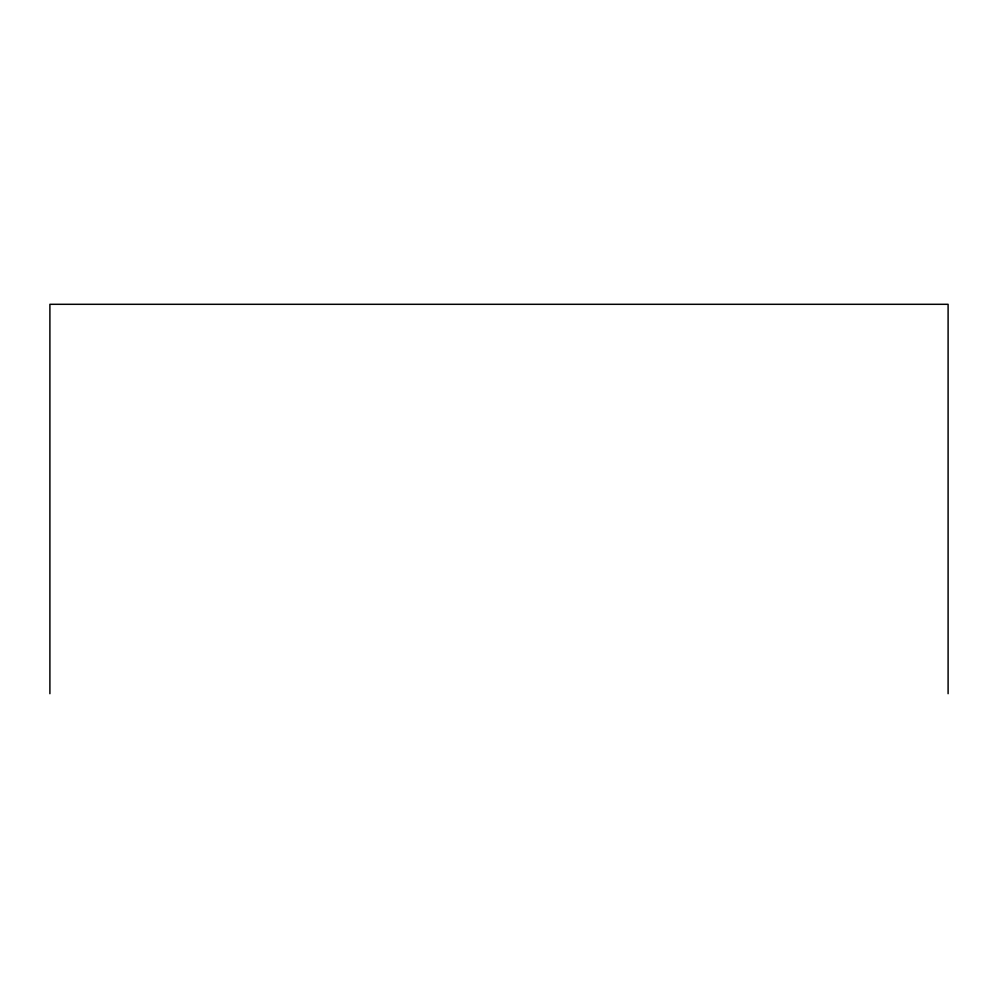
<?xml version="1.0" encoding="UTF-8"?>
<svg xmlns="http://www.w3.org/2000/svg" width="998" height="998" viewBox="0 0 998 998"><rect width="100%" height="100%" fill="white"/><g stroke="black" fill="none" stroke-linecap="round" stroke-linejoin="round"><path stroke-width="1.5" d="M948.1 693.697L948.1 304.303L49.9 304.303L49.9 693.697"/></g></svg>
